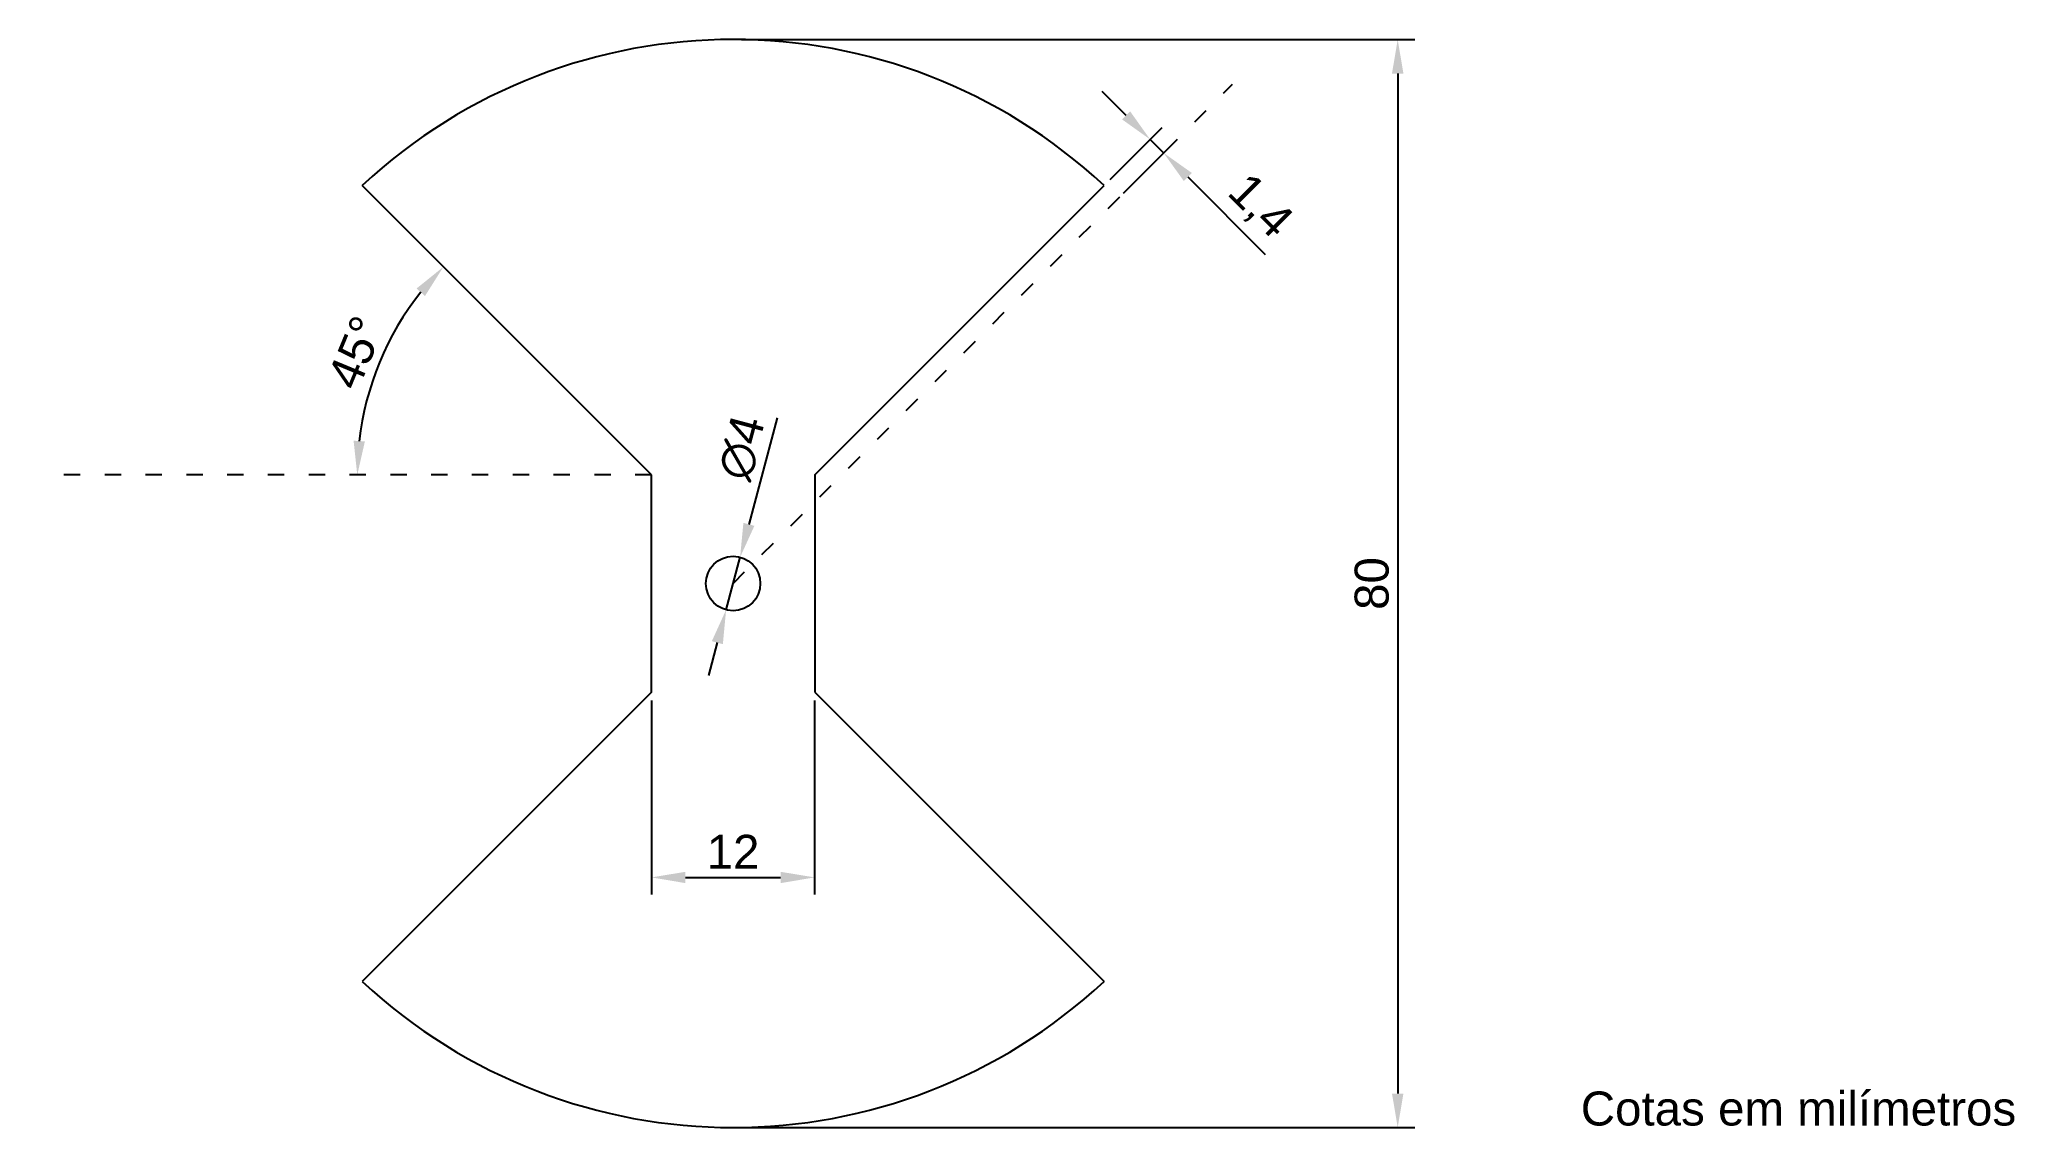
# Model space of a CAD drawing. Header units: millimetres. Extents: x 2842 to 2987, y 1580 to 1660.
import ezdxf

# ---------------------------------------------------------------- set-up
doc = ezdxf.new("R2010")
doc.units = ezdxf.units.MM
doc.header["$LTSCALE"] = 0.1
doc.linetypes.add('ACAD_ISO03W100', pattern=[30, 12, -18])
doc.layers.add('Cotas', color=3, linetype='Continuous')
doc.layers.add('Peça', color=255, linetype='Continuous', plot=False)
doc.styles.get("Standard").update_dxf_attribs({"font": 'arial.ttf'})
doc.dimstyles.new('ISO-25', dxfattribs={"dimtxt": 2.5, "dimasz": 2.5, "dimexe": 1.25, "dimexo": 0.625, "dimtad": 1, "dimtxsty": 'Standard', "dimcen": 2.5, "dimadec": 0, "dimazin": 0, "dimtfac": 1, "dimtmove": 0, "dimatfit": 3, "dimfxl": 1, "dimarcsym": 0})

# ---------------------------------------------------------------- blocks, each defined once
blk = doc.blocks.new('*D0')
at = {"layer": 'Cotas', "color": 0, "lineweight": -2, "transparency": 16777216}
for p, q in [((2887.21, 1611.39), (2887.21, 1597.13)), ((2899.21, 1611.39), (2899.21, 1597.13)), ((2889.71, 1598.38), (2896.71, 1598.38))]:
    blk.add_line(p, q, dxfattribs=at)
at = {"layer": 'Cotas', "color": 0, "transparency": 16777216}
for points in [[(2889.71, 1598.79), (2889.71, 1597.96), (2887.21, 1598.38)], [(2896.71, 1598.79), (2896.71, 1597.96), (2899.21, 1598.38)]]:
    blk.add_solid(points, dxfattribs=at)
at = {"layer": 'Defpoints', "color": 0, "transparency": 16777216}
for p in [(2887.21, 1612.01), (2899.21, 1612.01), (2899.21, 1598.38)]:
    blk.add_point(p, dxfattribs=at)
at = {"layer": 'Cotas', "color": 0, "transparency": 16777216, "insert": (2893.21, 1600.26), "char_height": 2.5, "attachment_point": 5}
blk.add_mtext('12', dxfattribs=at)
blk = doc.blocks.new('*D1')
at = {"layer": 'Cotas', "color": 0, "lineweight": -2, "ltscale": 0.1, "transparency": 16777216}
for p, q in [((2922.12, 1654.41), (2920.35, 1656.17)), ((2920.93, 1649.69), (2924.77, 1653.52)), ((2923.88, 1652.64), (2924.87, 1651.65)), ((2921.92, 1648.7), (2925.76, 1652.53)), ((2926.64, 1649.88), (2932.34, 1644.18))]:
    blk.add_line(p, q, dxfattribs=at)
at = {"layer": 'Cotas', "color": 0, "ltscale": 0.1, "transparency": 16777216}
for points in [[(2922.41, 1654.7), (2921.82, 1654.11), (2923.88, 1652.64)], [(2926.94, 1650.18), (2926.35, 1649.59), (2924.87, 1651.65)]]:
    blk.add_solid(points, dxfattribs=at)
at = {"layer": 'Defpoints', "color": 0, "ltscale": 0.1, "transparency": 16777216}
for p in [(2924.87, 1651.65), (2920.49, 1649.25), (2921.48, 1648.26)]:
    blk.add_point(p, dxfattribs=at)
at = {"layer": 'Cotas', "color": 0, "ltscale": 0.1, "transparency": 16777216, "insert": (2931.88, 1647.65), "char_height": 2.5, "attachment_point": 5, "rotation": 315}
blk.add_mtext('1,4', dxfattribs=at)
blk = doc.blocks.new('*D2')
at = {"layer": 'Cotas', "color": 0, "lineweight": -2, "ltscale": 0.1, "transparency": 16777216}
blk.add_arc((2887.21, 1627.97), 21.64, 141.6237, 173.3763, dxfattribs=at)
at = {"layer": 'Cotas', "color": 0, "ltscale": 0.1, "transparency": 16777216}
for points in [[(2869.94, 1641.68), (2870.56, 1641.13), (2871.91, 1643.27)], [(2866.14, 1630.44), (2865.31, 1630.49), (2865.58, 1627.97)]]:
    blk.add_solid(points, dxfattribs=at)
at = {"layer": 'Defpoints', "color": 0, "ltscale": 0.1, "transparency": 16777216}
for p in [(2865.94, 1649.25), (2868.48, 1638.79), (2842.21, 1627.97), (2887.21, 1627.97), (2887.21, 1627.97)]:
    blk.add_point(p, dxfattribs=at)
at = {"layer": 'Cotas', "color": 0, "ltscale": 0.1, "transparency": 16777216, "insert": (2865.47, 1636.98), "char_height": 2.5, "attachment_point": 5, "rotation": 67.5}
blk.add_mtext('45°', dxfattribs=at)
blk = doc.blocks.new('*D3')
at = {"layer": 'Cotas', "color": 0, "lineweight": -2, "ltscale": 0.1, "transparency": 16777216}
for p, q in [((2893.84, 1659.99), (2943.33, 1659.99)), ((2942.08, 1657.49), (2942.08, 1582.49)), ((2893.84, 1579.99), (2943.33, 1579.99))]:
    blk.add_line(p, q, dxfattribs=at)
at = {"layer": 'Cotas', "color": 0, "ltscale": 0.1, "transparency": 16777216}
for points in [[(2941.66, 1657.49), (2942.5, 1657.49), (2942.08, 1659.99)], [(2941.66, 1582.49), (2942.5, 1582.49), (2942.08, 1579.99)]]:
    blk.add_solid(points, dxfattribs=at)
at = {"layer": 'Defpoints', "color": 0, "ltscale": 0.1, "transparency": 16777216}
for p in [(2893.21, 1659.99), (2893.21, 1579.99), (2942.08, 1579.99)]:
    blk.add_point(p, dxfattribs=at)
at = {"layer": 'Cotas', "color": 0, "ltscale": 0.1, "transparency": 16777216, "insert": (2940.18, 1619.99), "char_height": 2.5, "attachment_point": 5, "rotation": 90}
blk.add_mtext('80', dxfattribs=at)
blk = doc.blocks.new('*D4')
at = {"layer": 'Cotas', "color": 0, "lineweight": -2, "ltscale": 0.1, "transparency": 16777216}
for p, q in [((2896.46, 1632.16), (2894.37, 1624.34)), ((2892.7, 1618.06), (2893.73, 1621.92)), ((2892.05, 1615.64), (2891.41, 1613.23))]:
    blk.add_line(p, q, dxfattribs=at)
at = {"layer": 'Cotas', "color": 0, "ltscale": 0.1, "transparency": 16777216}
for points in [[(2893.97, 1624.45), (2894.78, 1624.23), (2893.73, 1621.92)], [(2891.65, 1615.75), (2892.46, 1615.53), (2892.7, 1618.06)]]:
    blk.add_solid(points, dxfattribs=at)
at = {"layer": 'Defpoints', "color": 0, "ltscale": 0.1, "transparency": 16777216}
for p in [(2893.73, 1621.92), (2892.7, 1618.06)]:
    blk.add_point(p, dxfattribs=at)
at = {"layer": 'Cotas', "color": 0, "ltscale": 0.1, "transparency": 16777216, "insert": (2893.84, 1629.97), "char_height": 2.5, "attachment_point": 5, "rotation": 75.0622}
blk.add_mtext('∅4', dxfattribs=at)

msp = doc.modelspace()

# ---------------------------------------------------------------- linework, layer by layer
at = {"layer": 'Cotas', "linetype": 'ACAD_ISO03W100'}
for p, q in [((2893.215, 1619.99), (2929.935, 1656.71)), ((2887.215, 1627.97), (2842.215, 1627.97))]:
    msp.add_line(p, q, dxfattribs=at)
at = {"layer": 'Peça'}
for p, q in [((2887.215, 1627.97), (2865.938, 1649.247)), ((2899.215, 1627.97), (2920.492, 1649.247)), ((2887.215, 1612.01), (2887.215, 1627.97)), ((2899.215, 1627.97), (2899.215, 1612.01)), ((2887.215, 1612.01), (2865.938, 1590.733)), ((2899.215, 1612.01), (2920.492, 1590.733))]:
    msp.add_line(p, q, dxfattribs=at)
at = {"layer": 'Peça', "ltscale": 0.1}
msp.add_circle((2893.215, 1619.99), 2, dxfattribs=at)
at = {"layer": 'Peça'}
for start, end in [(47.00576, 132.99424), (227.00576, 312.99424)]:
    msp.add_arc((2893.215, 1619.99), 40, start, end, dxfattribs=at)

# ---------------------------------------------------------------- texts
at = {"layer": 'Cotas', "ltscale": 0.1, "insert": (2955.541, 1582.636), "char_height": 2.5, "attachment_point": 1}
msp.add_mtext_dynamic_manual_height_columns('Cotas em milímetros', width=58.91413, gutter_width=12.5, heights=[5.033], dxfattribs=at)

# ---------------------------------------------------------------- dimensions: what is measured, and where the dimension line sits
at = {"layer": 'Cotas', "ltscale": 0.1}
dim = msp.add_linear_dim(base=(2942.081, 1579.99), p1=(2893.215, 1659.99), p2=(2893.215, 1579.99), angle=90, dimstyle='ISO-25', dxfattribs=at)
dim.commit()
dim.dimension.update_dxf_attribs({"geometry": '*D3', "text_midpoint": (2940.179, 1619.99)})
dim = msp.add_aligned_dim(p1=(2920.492, 1649.247), p2=(2921.482, 1648.257), distance=4.796, dimstyle='ISO-25', dxfattribs=at)
dim.commit()
dim.dimension.update_dxf_attribs({"geometry": '*D1', "text_midpoint": (2931.877, 1647.653)})
dim = msp.add_angular_dim_2l(base=(2868.476, 1638.789), line1=((2887.215, 1627.97), (2865.938, 1649.247)), line2=((2887.215, 1627.97), (2842.215, 1627.97)), dimstyle='ISO-25', dxfattribs=at)
dim.commit()
dim.dimension.update_dxf_attribs({"geometry": '*D2', "text_midpoint": (2865.473, 1636.976)})
dim = msp.add_diameter_dim_2p(p1=(2892.699, 1618.058), p2=(2893.73, 1621.923), dimstyle='ISO-25', dxfattribs=at)
dim.commit()
dim.dimension.update_dxf_attribs({"geometry": '*D4', "text_midpoint": (2893.836, 1629.966)})
at = {"layer": 'Cotas'}
dim = msp.add_linear_dim(base=(2899.215, 1598.377), p1=(2887.215, 1612.01), p2=(2899.215, 1612.01), dimstyle='ISO-25', dxfattribs=at)
dim.commit()
dim.dimension.update_dxf_attribs({"geometry": '*D0', "text_midpoint": (2893.215, 1600.257)})

doc.saveas('drawing.dxf')
